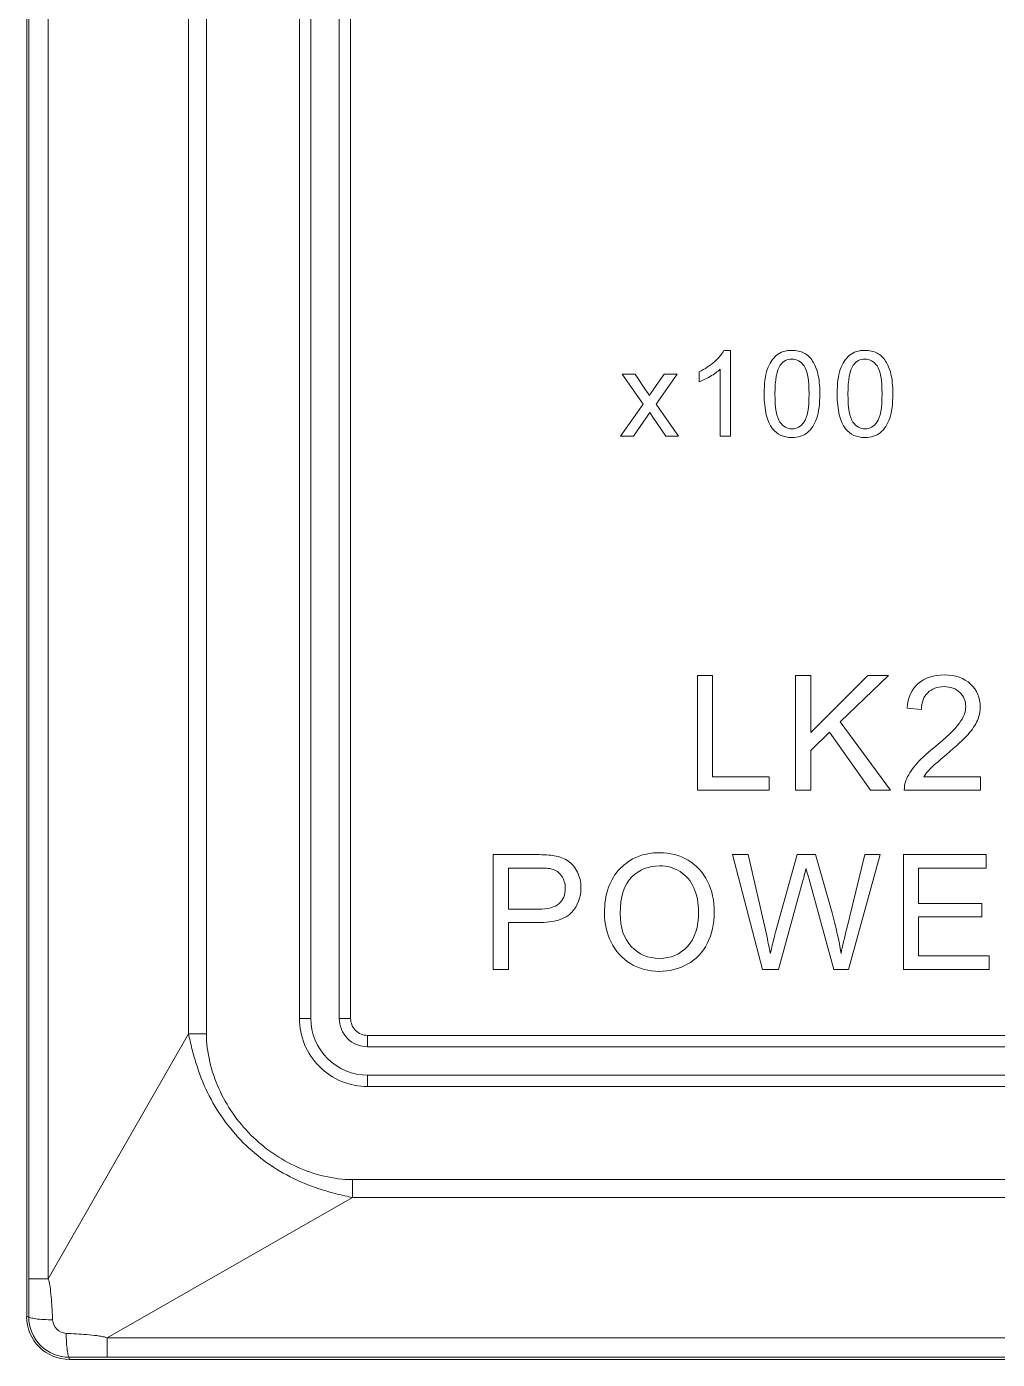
# Model space of a CAD drawing. Header units: millimetres. Extents: x 33157 to 59611, y -29750 to 1750.
# Drawn here: x 53366.64 to 53383.72, y -3680.08 to -3656.63 of the extents above; entities that cross this region are included whole.
import ezdxf

# ---------------------------------------------------------------- set-up
doc = ezdxf.new("R2010")
doc.units = ezdxf.units.MM
doc.layers.add('layer 1', color=7, linetype='Continuous', lineweight=18)

msp = doc.modelspace()

# ---------------------------------------------------------------- linework, layer by layer
at = {"layer": 'layer 1', "lineweight": 9}
for p, q in [((53366.63713943613, -3580.830937481324), (53366.63713943613, -3679.330737481322)), ((53366.67483943612, -3581.495037481319), (53366.67483943612, -3678.66663748132)), ((53367.01663943617, -3581.495037481319), (53367.01663943617, -3678.66663748132)), ((53369.48313943615, -3585.811437481322), (53369.48313943615, -3674.350237481324)), ((53369.79933943615, -3585.811437481322), (53369.79933943615, -3674.350237481324)), ((53371.43713943606, -3586.080937481324), (53371.43713943606, -3674.080737481322)), ((53371.63703943619, -3586.080937481324), (53371.63703943619, -3674.080737481322)), ((53372.13713943613, -3586.080937481324), (53372.13713943613, -3674.080737481322)), ((53372.3371394362, -3586.080937481324), (53372.3371394362, -3674.080737481322)), ((53371.63703943619, -3674.080737481322), (53371.63703943619, -3674.080737481322)), ((53372.3371394362, -3674.080737481322), (53372.3371394362, -3674.080737481322)), ((53369.48313943615, -3674.350237481324), (53369.48313943615, -3674.350237481324)), ((53369.79933943615, -3674.350237481324), (53369.79933943615, -3674.350237481324)), ((53372.63703943607, -3674.380737481325), (53372.63703943607, -3674.380737481325)), ((53372.63703943607, -3674.380737481325), (53372.63703943607, -3674.580737481322)), ((53372.63703943607, -3675.080737481322), (53372.63703943607, -3675.080737481322)), ((53372.63703943607, -3675.080737481322), (53372.63703943607, -3675.280737481319)), ((53372.3676394362, -3676.918537481323), (53372.3676394362, -3676.918537481323)), ((53372.3676394362, -3676.918537481323), (53372.3676394362, -3677.234737481324)), ((53372.3676394362, -3677.234737481324), (53372.3676394362, -3677.234737481324)), ((53367.01663943617, -3678.66663748132), (53367.01663943617, -3678.66663748132)), ((53366.67393943614, -3679.330737481322), (53366.67393943614, -3679.330737481322)), ((53368.05123943619, -3679.701237481319), (53368.05123943619, -3679.701237481319)), ((53368.05123943619, -3679.701237481319), (53368.05123943619, -3680.043037481321)), ((53367.38703943619, -3680.04393748132), (53367.38703943619, -3680.04393748132)), ((53367.38703943619, -3680.04393748132), (53367.38703943619, -3680.080737481322))]:
    msp.add_line(p, q, dxfattribs=at)
at = {"layer": 'layer 1'}
for points, knots in [([(53379.02293943618, -3663.83513748132), (53379.02293943618, -3663.83513748132), (53378.83813943613, -3663.83513748132), (53378.83813943613, -3663.83513748132), (53378.83813943613, -3663.83513748132), (53378.83813943613, -3662.659037481323), (53378.83813943613, -3662.659037481323), (53378.79373943612, -3662.701637481324), (53378.73533943614, -3662.744037481322), (53378.66313943609, -3662.786337481323), (53378.59103943621, -3662.828637481324), (53378.52603943615, -3662.860537481326), (53378.46863943611, -3662.881537481319), (53378.46863943611, -3662.881537481319), (53378.46863943611, -3662.703037481325), (53378.46863943611, -3662.703037481325), (53378.57183943612, -3662.65483748132), (53378.66203943609, -3662.596037481321), (53378.73953943622, -3662.526737481318), (53378.81683943611, -3662.457837481327), (53378.8717394361, -3662.391037481327), (53378.90393943612, -3662.32593748132), (53378.90393943612, -3662.32593748132), (53379.02293943618, -3662.32593748132), (53379.02293943618, -3662.32593748132), (53379.02293943618, -3662.32593748132), (53379.02293943618, -3663.83513748132), (53379.02293943618, -3663.83513748132)], [0, 0, 0, 0, 141976.5648389573, 141976.5648389573, 141976.5648389573, 283953.1296779145, 283953.1296779145, 283953.1296779145, 425929.6945168718, 425929.6945168718, 425929.6945168718, 567906.2593558291, 567906.2593558291, 567906.2593558291, 709882.8241947864, 709882.8241947864, 709882.8241947864, 851859.3890337436, 851859.3890337436, 851859.3890337436, 993835.9538727008, 993835.9538727008, 993835.9538727008, 1135812.518711658, 1135812.518711658, 1135812.518711658, 1277789.083550615, 1277789.083550615, 1277789.083550615, 1277789.083550615]), ([(53379.61453943611, -3663.093537481319), (53379.61453943611, -3662.916137481326), (53379.63263943609, -3662.772737481325), (53379.66903943619, -3662.664237481323), (53379.7058394362, -3662.555437481321), (53379.76013943616, -3662.471837481323), (53379.83223943615, -3662.413437481321), (53379.90393943612, -3662.355037481327), (53379.99463943618, -3662.32593748132), (53380.10373943618, -3662.32593748132), (53380.1842394361, -3662.32593748132), (53380.25503943609, -3662.34203748132), (53380.3162394362, -3662.374537481322), (53380.37703943618, -3662.40713748132), (53380.42743943613, -3662.454037481321), (53380.46663943613, -3662.515237481325), (53380.50593943619, -3662.576037481324), (53380.53673943614, -3662.650637481324), (53380.55913943615, -3662.738437481318), (53380.58183943613, -3662.826237481319), (53380.59303943619, -3662.944837481321), (53380.59303943619, -3663.093537481319), (53380.59303943619, -3663.269837481325), (53380.57483943614, -3663.412537481322), (53380.53883943618, -3663.520937481319), (53380.50273943615, -3663.629737481321), (53380.44843943608, -3663.713437481324), (53380.3763394362, -3663.772137481325), (53380.30463943623, -3663.830937481324), (53380.2136394361, -3663.860337481324), (53380.10373943618, -3663.860337481324), (53379.95913943618, -3663.860337481324), (53379.84543943607, -3663.80893748132), (53379.76293943617, -3663.705737481322), (53379.66383943618, -3663.579737481326), (53379.61453943611, -3663.375837481318), (53379.61453943611, -3663.093537481319)], [0, 0, 0, 0, 140015.8094325922, 140015.8094325922, 140015.8094325922, 280031.6188651847, 280031.6188651847, 280031.6188651847, 420047.4282977769, 420047.4282977769, 420047.4282977769, 560063.2377303692, 560063.2377303692, 560063.2377303692, 700079.0471629613, 700079.0471629613, 700079.0471629613, 840094.8565955538, 840094.8565955538, 840094.8565955538, 980110.6660281459, 980110.6660281459, 980110.6660281459, 1120126.475460738, 1120126.475460738, 1120126.475460738, 1260142.284893331, 1260142.284893331, 1260142.284893331, 1400158.094325923, 1400158.094325923, 1400158.094325923, 1540173.903758515, 1540173.903758515, 1540173.903758515, 1680189.713191108, 1680189.713191108, 1680189.713191108, 1680189.713191108]), ([(53379.80353943612, -3663.094237481323), (53379.80353943612, -3663.341537481326), (53379.83223943615, -3663.50593748132), (53379.88993943615, -3663.58713748132), (53379.94763943616, -3663.668637481321), (53380.01913943612, -3663.709237481321), (53380.10373943618, -3663.709237481321), (53380.18843943618, -3663.709237481321), (53380.25993943615, -3663.668237481324), (53380.31763943615, -3663.586737481323), (53380.37533943616, -3663.504937481323), (53380.40403943618, -3663.340837481322), (53380.40403943618, -3663.094237481323), (53380.40403943618, -3662.846837481323), (53380.37533943616, -3662.682437481321), (53380.31763943615, -3662.601237481321), (53380.2602394361, -3662.519737481328), (53380.18803943617, -3662.47913748132), (53380.10163943614, -3662.47913748132), (53380.01703943619, -3662.47913748132), (53379.94903943611, -3662.515237481325), (53379.89833943608, -3662.586937481326), (53379.83503943605, -3662.678237481318), (53379.80353943612, -3662.847537481327), (53379.80353943612, -3663.094237481323)], [0, 0, 0, 0, 143275.1386109649, 143275.1386109649, 143275.1386109649, 286550.2772219299, 286550.2772219299, 286550.2772219299, 429825.4158328948, 429825.4158328948, 429825.4158328948, 573100.5544438597, 573100.5544438597, 573100.5544438597, 716375.6930548246, 716375.6930548246, 716375.6930548246, 859650.8316657896, 859650.8316657896, 859650.8316657896, 1002925.970276755, 1002925.970276755, 1002925.970276755, 1146201.108887719, 1146201.108887719, 1146201.108887719, 1146201.108887719]), ([(53380.89903943618, -3663.093537481319), (53380.89903943618, -3662.916137481326), (53380.91713943616, -3662.772737481325), (53380.95353943614, -3662.664237481323), (53380.99043943621, -3662.555437481321), (53381.04463943611, -3662.471837481323), (53381.1167394361, -3662.413437481321), (53381.18843943607, -3662.355037481327), (53381.27913943613, -3662.32593748132), (53381.38823943613, -3662.32593748132), (53381.46873943617, -3662.32593748132), (53381.53953943615, -3662.34203748132), (53381.60073943615, -3662.374537481322), (53381.66153943613, -3662.40713748132), (53381.71193943619, -3662.454037481321), (53381.75123943614, -3662.515237481325), (53381.79043943614, -3662.576037481324), (53381.82123943609, -3662.650637481324), (53381.84363943611, -3662.738437481318), (53381.86633943608, -3662.826237481319), (53381.87753943614, -3662.944837481321), (53381.87753943614, -3663.093537481319), (53381.87753943614, -3663.269837481325), (53381.85933943621, -3663.412537481322), (53381.82333943613, -3663.520937481319), (53381.7872394361, -3663.629737481321), (53381.73293943614, -3663.713437481324), (53381.66083943615, -3663.772137481325), (53381.58913943618, -3663.830937481324), (53381.49823943611, -3663.860337481324), (53381.38823943613, -3663.860337481324), (53381.24373943607, -3663.860337481324), (53381.12993943614, -3663.80893748132), (53381.04743943612, -3663.705737481322), (53380.94833943613, -3663.579737481326), (53380.89903943618, -3663.375837481318), (53380.89903943618, -3663.093537481319)], [0, 0, 0, 0, 140019.0568126697, 140019.0568126697, 140019.0568126697, 280038.1136253396, 280038.1136253396, 280038.1136253396, 420057.1704380093, 420057.1704380093, 420057.1704380093, 560076.227250679, 560076.227250679, 560076.227250679, 700095.2840633487, 700095.2840633487, 700095.2840633487, 840114.3408760186, 840114.3408760186, 840114.3408760186, 980133.3976886882, 980133.3976886882, 980133.3976886882, 1120152.454501358, 1120152.454501358, 1120152.454501358, 1260171.511314028, 1260171.511314028, 1260171.511314028, 1400190.568126698, 1400190.568126698, 1400190.568126698, 1540209.624939367, 1540209.624939367, 1540209.624939367, 1680228.681752037, 1680228.681752037, 1680228.681752037, 1680228.681752037]), ([(53381.08803943607, -3663.094237481323), (53381.08803943607, -3663.341537481326), (53381.1167394361, -3663.50593748132), (53381.1744394361, -3663.58713748132), (53381.23213943611, -3663.668637481321), (53381.30363943607, -3663.709237481321), (53381.38823943613, -3663.709237481321), (53381.47293943613, -3663.709237481321), (53381.5444394361, -3663.668237481324), (53381.6021394361, -3663.586737481323), (53381.65983943611, -3663.504937481323), (53381.68853943613, -3663.340837481322), (53381.68853943613, -3663.094237481323), (53381.68853943613, -3662.846837481323), (53381.65983943611, -3662.682437481321), (53381.6021394361, -3662.601237481321), (53381.54473943617, -3662.519737481328), (53381.47253943612, -3662.47913748132), (53381.38613943609, -3662.47913748132), (53381.30153943614, -3662.47913748132), (53381.23353943617, -3662.515237481325), (53381.18283943615, -3662.586937481326), (53381.11953943611, -3662.678237481318), (53381.08803943607, -3662.847537481327), (53381.08803943607, -3663.094237481323)], [0, 0, 0, 0, 143278.4615412018, 143278.4615412018, 143278.4615412018, 286556.9230824035, 286556.9230824035, 286556.9230824035, 429835.3846236053, 429835.3846236053, 429835.3846236053, 573113.8461648071, 573113.8461648071, 573113.8461648071, 716392.3077060089, 716392.3077060089, 716392.3077060089, 859670.7692472106, 859670.7692472106, 859670.7692472106, 1002949.230788412, 1002949.230788412, 1002949.230788412, 1146227.692329614, 1146227.692329614, 1146227.692329614, 1146227.692329614]), ([(53377.08783943618, -3663.83513748132), (53377.08783943618, -3663.83513748132), (53377.48583943611, -3663.270837481322), (53377.48583943611, -3663.270837481322), (53377.48583943611, -3663.270837481322), (53377.11723943618, -3662.745737481323), (53377.11723943618, -3662.745737481323), (53377.11723943618, -3662.745737481323), (53377.34433943608, -3662.745737481323), (53377.34433943608, -3662.745737481323), (53377.34433943608, -3662.745737481323), (53377.51653943611, -3663.002837481318), (53377.51653943611, -3663.002837481318), (53377.54843943617, -3663.05113748132), (53377.57363943609, -3663.09033748132), (53377.59143943612, -3663.12113748132), (53377.62253943614, -3663.077437481325), (53377.65023943612, -3663.037837481322), (53377.67503943613, -3663.002537481326), (53377.67503943613, -3663.002537481326), (53377.85633943618, -3662.745737481323), (53377.85633943618, -3662.745737481323), (53377.85633943618, -3662.745737481323), (53378.08213943608, -3662.745737481323), (53378.08213943608, -3662.745737481323), (53378.08213943608, -3662.745737481323), (53377.71153943618, -3663.270837481322), (53377.71153943618, -3663.270837481322), (53377.71153943618, -3663.270837481322), (53378.10623943612, -3663.83513748132), (53378.10623943612, -3663.83513748132), (53378.10623943612, -3663.83513748132), (53377.88153943622, -3663.83513748132), (53377.88153943622, -3663.83513748132), (53377.88153943622, -3663.83513748132), (53377.65613943611, -3663.499337481319), (53377.65613943611, -3663.499337481319), (53377.65613943611, -3663.499337481319), (53377.60473943611, -3663.418437481319), (53377.60473943611, -3663.418437481319), (53377.60473943611, -3663.418437481319), (53377.31353943613, -3663.83513748132), (53377.31353943613, -3663.83513748132), (53377.31353943613, -3663.83513748132), (53377.08783943618, -3663.83513748132), (53377.08783943618, -3663.83513748132)], [0, 0, 0, 0, 138580.3817731978, 138580.3817731978, 138580.3817731978, 277160.7635463955, 277160.7635463955, 277160.7635463955, 415741.1453195934, 415741.1453195934, 415741.1453195934, 554321.5270927912, 554321.5270927912, 554321.5270927912, 692901.9088659888, 692901.9088659888, 692901.9088659888, 831482.2906391867, 831482.2906391867, 831482.2906391867, 970062.6724123844, 970062.6724123844, 970062.6724123844, 1108643.054185582, 1108643.054185582, 1108643.054185582, 1247223.43595878, 1247223.43595878, 1247223.43595878, 1385803.817731978, 1385803.817731978, 1385803.817731978, 1524384.199505175, 1524384.199505175, 1524384.199505175, 1662964.581278373, 1662964.581278373, 1662964.581278373, 1801544.963051571, 1801544.963051571, 1801544.963051571, 1940125.344824769, 1940125.344824769, 1940125.344824769, 2078705.726597967, 2078705.726597967, 2078705.726597967, 2078705.726597967]), ([(53378.43893943615, -3670.067037481319), (53378.43893943615, -3670.067037481319), (53378.43893943615, -3668.046337481325), (53378.43893943615, -3668.046337481325), (53378.43893943615, -3668.046337481325), (53378.70703943614, -3668.046337481325), (53378.70703943614, -3668.046337481325), (53378.70703943614, -3668.046337481325), (53378.70703943614, -3669.82993748132), (53378.70703943614, -3669.82993748132), (53378.70703943614, -3669.82993748132), (53379.70043943617, -3669.82993748132), (53379.70043943617, -3669.82993748132), (53379.70043943617, -3669.82993748132), (53379.70043943617, -3670.067037481319), (53379.70043943617, -3670.067037481319), (53379.70043943617, -3670.067037481319), (53378.43893943615, -3670.067037481319), (53378.43893943615, -3670.067037481319)], [0, 0, 0, 0, 146536.8267666189, 146536.8267666189, 146536.8267666189, 293073.6535332378, 293073.6535332378, 293073.6535332378, 439610.4802998567, 439610.4802998567, 439610.4802998567, 586147.3070664755, 586147.3070664755, 586147.3070664755, 732684.1338330944, 732684.1338330944, 732684.1338330944, 879220.9605997134, 879220.9605997134, 879220.9605997134, 879220.9605997134]), ([(53380.16533943619, -3670.067037481319), (53380.16533943619, -3670.067037481319), (53380.16533943619, -3668.046337481325), (53380.16533943619, -3668.046337481325), (53380.16533943619, -3668.046337481325), (53380.43343943606, -3668.046337481325), (53380.43343943606, -3668.046337481325), (53380.43343943606, -3668.046337481325), (53380.43343943606, -3669.048237481321), (53380.43343943606, -3669.048237481321), (53380.43343943606, -3669.048237481321), (53381.43723943613, -3668.046337481325), (53381.43723943613, -3668.046337481325), (53381.43723943613, -3668.046337481325), (53381.7994394361, -3668.046337481325), (53381.7994394361, -3668.046337481325), (53381.7994394361, -3668.046337481325), (53380.95183943612, -3668.865737481326), (53380.95183943612, -3668.865737481326), (53380.95183943612, -3668.865737481326), (53381.83613943616, -3670.067037481319), (53381.83613943616, -3670.067037481319), (53381.83613943616, -3670.067037481319), (53381.48333943616, -3670.067037481319), (53381.48333943616, -3670.067037481319), (53381.48333943616, -3670.067037481319), (53380.76413943611, -3669.047237481324), (53380.76413943611, -3669.047237481324), (53380.76413943611, -3669.047237481324), (53380.43343943606, -3669.367137481319), (53380.43343943606, -3669.367137481319), (53380.43343943606, -3669.367137481319), (53380.43343943606, -3670.067037481319), (53380.43343943606, -3670.067037481319), (53380.43343943606, -3670.067037481319), (53380.16533943619, -3670.067037481319), (53380.16533943619, -3670.067037481319)], [0, 0, 0, 0, 140021.7142044863, 140021.7142044863, 140021.7142044863, 280043.4284089729, 280043.4284089729, 280043.4284089729, 420065.1426134592, 420065.1426134592, 420065.1426134592, 560086.8568179456, 560086.8568179456, 560086.8568179456, 700108.5710224318, 700108.5710224318, 700108.5710224318, 840130.2852269184, 840130.2852269184, 840130.2852269184, 980151.9994314046, 980151.9994314046, 980151.9994314046, 1120173.713635891, 1120173.713635891, 1120173.713635891, 1260195.427840378, 1260195.427840378, 1260195.427840378, 1400217.142044864, 1400217.142044864, 1400217.142044864, 1540238.85624935, 1540238.85624935, 1540238.85624935, 1680260.570453837, 1680260.570453837, 1680260.570453837, 1680260.570453837]), ([(53383.41813943609, -3669.82993748132), (53383.41813943609, -3669.82993748132), (53383.41813943609, -3670.067037481319), (53383.41813943609, -3670.067037481319), (53383.41813943609, -3670.067037481319), (53382.08033943611, -3670.067037481319), (53382.08033943611, -3670.067037481319), (53382.07853943614, -3670.007337481321), (53382.08833943614, -3669.949937481323), (53382.1095394361, -3669.894437481328), (53382.14383943616, -3669.803637481323), (53382.19893943616, -3669.713837481321), (53382.27463943609, -3669.625837481318), (53382.35033943613, -3669.537837481322), (53382.45853943615, -3669.43623748132), (53382.59923943614, -3669.32103748132), (53382.81793943622, -3669.140837481325), (53382.96653943618, -3668.998337481323), (53383.04413943614, -3668.893037481327), (53383.12223943618, -3668.78763748132), (53383.16123943606, -3668.687937481321), (53383.16123943606, -3668.593837481319), (53383.16123943606, -3668.495537481321), (53383.12603943613, -3668.412737481324), (53383.05543943615, -3668.345037481325), (53382.98493943612, -3668.277737481322), (53382.89273943617, -3668.243937481325), (53382.77933943614, -3668.243937481325), (53382.65943943609, -3668.243937481325), (53382.56343943618, -3668.279637481325), (53382.49143943614, -3668.351137481323), (53382.41953943616, -3668.422137481327), (53382.38333943619, -3668.520937481319), (53382.38233943614, -3668.647437481325), (53382.38233943614, -3668.647437481325), (53382.12833943607, -3668.622037481319), (53382.12833943607, -3668.622037481319), (53382.14573943608, -3668.432037481324), (53382.21163943612, -3668.287137481325), (53382.32543943617, -3668.187437481326), (53382.43973943607, -3668.08773748132), (53382.59263943617, -3668.037837481322), (53382.78503943612, -3668.037837481322), (53382.97873943606, -3668.037837481322), (53383.13263943609, -3668.091537481318), (53383.24543943621, -3668.199237481319), (53383.35883943613, -3668.306937481327), (53383.41523943613, -3668.44053748132), (53383.41523943613, -3668.59953748132), (53383.41523943613, -3668.680437481321), (53383.39883943617, -3668.759937481321), (53383.36543943609, -3668.837937481322), (53383.3325394361, -3668.916537481323), (53383.2774394361, -3668.998837481325), (53383.20083943607, -3669.085337481322), (53383.12363943613, -3669.171437481323), (53382.99613943607, -3669.290437481322), (53382.81833943613, -3669.440937481325), (53382.66923943609, -3669.56613748132), (53382.57333943613, -3669.650737481322), (53382.53103943616, -3669.69543748132), (53382.48863943612, -3669.740137481319), (53382.4538394361, -3669.784837481325), (53382.42613943612, -3669.82993748132), (53382.42613943612, -3669.82993748132), (53383.41813943609, -3669.82993748132), (53383.41813943609, -3669.82993748132)], [0, 0, 0, 0, 137064.9788032341, 137064.9788032341, 137064.9788032341, 274129.9576064679, 274129.9576064679, 274129.9576064679, 411194.9364097021, 411194.9364097021, 411194.9364097021, 548259.9152129359, 548259.9152129359, 548259.9152129359, 685324.89401617, 685324.89401617, 685324.89401617, 822389.8728194039, 822389.8728194039, 822389.8728194039, 959454.8516226378, 959454.8516226378, 959454.8516226378, 1096519.830425872, 1096519.830425872, 1096519.830425872, 1233584.809229106, 1233584.809229106, 1233584.809229106, 1370649.78803234, 1370649.78803234, 1370649.78803234, 1507714.766835574, 1507714.766835574, 1507714.766835574, 1644779.745638808, 1644779.745638808, 1644779.745638808, 1781844.724442042, 1781844.724442042, 1781844.724442042, 1918909.703245276, 1918909.703245276, 1918909.703245276, 2055974.68204851, 2055974.68204851, 2055974.68204851, 2193039.660851744, 2193039.660851744, 2193039.660851744, 2330104.639654978, 2330104.639654978, 2330104.639654978, 2467169.618458212, 2467169.618458212, 2467169.618458212, 2604234.597261446, 2604234.597261446, 2604234.597261446, 2741299.57606468, 2741299.57606468, 2741299.57606468, 2878364.554867914, 2878364.554867914, 2878364.554867914, 3015429.533671148, 3015429.533671148, 3015429.533671148, 3015429.533671148]), ([(53374.84653943618, -3673.219837481322), (53374.84653943618, -3673.219837481322), (53374.84653943618, -3671.199137481321), (53374.84653943618, -3671.199137481321), (53374.84653943618, -3671.199137481321), (53375.60943943616, -3671.199137481321), (53375.60943943616, -3671.199137481321), (53375.74353943607, -3671.199137481321), (53375.8460394361, -3671.205737481322), (53375.91713943616, -3671.218437481321), (53376.0163394361, -3671.234937481319), (53376.09963943616, -3671.266437481324), (53376.16683943609, -3671.312537481323), (53376.2341394362, -3671.35903748132), (53376.28823943615, -3671.423937481318), (53376.32913943617, -3671.507237481324), (53376.37003943608, -3671.590437481324), (53376.39033943617, -3671.682237481319), (53376.39033943617, -3671.78243748132), (53376.39033943617, -3671.953637481324), (53376.33573943614, -3672.098937481321), (53376.22613943617, -3672.217437481318), (53376.11703943617, -3672.336537481321), (53375.91893943613, -3672.395737481324), (53375.63303943623, -3672.395737481324), (53375.63303943623, -3672.395737481324), (53375.11463943617, -3672.395737481324), (53375.11463943617, -3672.395737481324), (53375.11463943617, -3672.395737481324), (53375.11463943617, -3673.219837481322), (53375.11463943617, -3673.219837481322), (53375.11463943617, -3673.219837481322), (53374.84653943618, -3673.219837481322), (53374.84653943618, -3673.219837481322)], [0, 0, 0, 0, 140436.4413832435, 140436.4413832435, 140436.4413832435, 280872.882766487, 280872.882766487, 280872.882766487, 421309.3241497304, 421309.3241497304, 421309.3241497304, 561745.7655329739, 561745.7655329739, 561745.7655329739, 702182.2069162176, 702182.2069162176, 702182.2069162176, 842618.6482994609, 842618.6482994609, 842618.6482994609, 983055.0896827044, 983055.0896827044, 983055.0896827044, 1123491.531065948, 1123491.531065948, 1123491.531065948, 1263927.972449192, 1263927.972449192, 1263927.972449192, 1404364.413832435, 1404364.413832435, 1404364.413832435, 1544800.855215678, 1544800.855215678, 1544800.855215678, 1544800.855215678]), ([(53379.58633943617, -3673.219837481322), (53379.58633943617, -3673.219837481322), (53379.05433943616, -3671.199137481321), (53379.05433943616, -3671.199137481321), (53379.05433943616, -3671.199137481321), (53379.33183943613, -3671.199137481321), (53379.33183943613, -3671.199137481321), (53379.33183943613, -3671.199137481321), (53379.63473943614, -3672.524137481319), (53379.63473943614, -3672.524137481319), (53379.66763943613, -3672.662937481319), (53379.69683943612, -3672.800737481323), (53379.72173943619, -3672.937137481319), (53379.77493943616, -3672.721737481325), (53379.80593943612, -3672.597537481327), (53379.81483943613, -3672.564637481321), (53379.81483943613, -3672.564637481321), (53380.19683943612, -3671.199137481321), (53380.19683943612, -3671.199137481321), (53380.19683943612, -3671.199137481321), (53380.51903943617, -3671.199137481321), (53380.51903943617, -3671.199137481321), (53380.51903943617, -3671.199137481321), (53380.80873943614, -3672.22223748132), (53380.80873943614, -3672.22223748132), (53380.87983943608, -3672.476237481321), (53380.93243943613, -3672.714637481323), (53380.96633943617, -3672.937137481319), (53380.99313943616, -3672.809637481324), (53381.02753943617, -3672.663437481321), (53381.06933943617, -3672.498337481323), (53381.06933943617, -3672.498337481323), (53381.38493943615, -3671.199137481321), (53381.38493943615, -3671.199137481321), (53381.38493943615, -3671.199137481321), (53381.6535394361, -3671.199137481321), (53381.6535394361, -3671.199137481321), (53381.6535394361, -3671.199137481321), (53381.1004394362, -3673.219837481322), (53381.1004394362, -3673.219837481322), (53381.1004394362, -3673.219837481322), (53380.84023943606, -3673.219837481322), (53380.84023943606, -3673.219837481322), (53380.84023943606, -3673.219837481322), (53380.41643943607, -3671.680337481323), (53380.41643943607, -3671.680337481323), (53380.38073943606, -3671.55143748132), (53380.35913943608, -3671.472437481322), (53380.35113943617, -3671.443237481318), (53380.32803943618, -3671.535437481324), (53380.30733943619, -3671.614437481322), (53380.28943943609, -3671.679837481322), (53380.28943943609, -3671.679837481322), (53379.8656394361, -3673.219837481322), (53379.8656394361, -3673.219837481322), (53379.8656394361, -3673.219837481322), (53379.58633943617, -3673.219837481322), (53379.58633943617, -3673.219837481322)], [0, 0, 0, 0, 137522.2741422125, 137522.2741422125, 137522.2741422125, 275044.5482844251, 275044.5482844251, 275044.5482844251, 412566.8224266379, 412566.8224266379, 412566.8224266379, 550089.0965688503, 550089.0965688503, 550089.0965688503, 687611.3707110628, 687611.3707110628, 687611.3707110628, 825133.6448532754, 825133.6448532754, 825133.6448532754, 962655.918995488, 962655.918995488, 962655.918995488, 1100178.1931377, 1100178.1931377, 1100178.1931377, 1237700.467279913, 1237700.467279913, 1237700.467279913, 1375222.741422126, 1375222.741422126, 1375222.741422126, 1512745.015564338, 1512745.015564338, 1512745.015564338, 1650267.289706551, 1650267.289706551, 1650267.289706551, 1787789.563848763, 1787789.563848763, 1787789.563848763, 1925311.837990976, 1925311.837990976, 1925311.837990976, 2062834.112133189, 2062834.112133189, 2062834.112133189, 2200356.386275401, 2200356.386275401, 2200356.386275401, 2337878.660417613, 2337878.660417613, 2337878.660417613, 2475400.934559827, 2475400.934559827, 2475400.934559827, 2612923.208702039, 2612923.208702039, 2612923.208702039, 2612923.208702039]), ([(53376.80393943614, -3672.23633748132), (53376.80393943614, -3671.901437481326), (53376.89423943606, -3671.638937481322), (53377.07433943606, -3671.449337481324), (53377.25453943612, -3671.259837481323), (53377.48683943615, -3671.165237481319), (53377.77193943613, -3671.165237481319), (53377.9586394361, -3671.165237481319), (53378.1265394361, -3671.209937481318), (53378.27663943607, -3671.29883748132), (53378.42623943607, -3671.387737481323), (53378.5405394362, -3671.511937481321), (53378.61903943615, -3671.671437481323), (53378.69763943616, -3671.830337481325), (53378.73713943611, -3672.011037481322), (53378.73713943611, -3672.21273748132), (53378.73713943611, -3672.417437481322), (53378.69573943612, -3672.600837481324), (53378.61293943615, -3672.762137481323), (53378.53013943617, -3672.923937481325), (53378.41303943614, -3673.046237481321), (53378.26153943611, -3673.129037481324), (53378.10963943617, -3673.212337481323), (53377.94593943613, -3673.253737481325), (53377.77053943618, -3673.253737481325), (53377.58003943616, -3673.253737481325), (53377.41023943613, -3673.207637481325), (53377.26013943616, -3673.115837481323), (53377.11053943615, -3673.024137481326), (53376.9967394361, -3672.899037481321), (53376.91963943611, -3672.740037481321), (53376.84243943605, -3672.581537481324), (53376.80393943614, -3672.413637481323), (53376.80393943614, -3672.23633748132)], [0, 0, 0, 0, 140443.29541466, 140443.29541466, 140443.29541466, 280886.59082932, 280886.59082932, 280886.59082932, 421329.88624398, 421329.88624398, 421329.88624398, 561773.1816586399, 561773.1816586399, 561773.1816586399, 702216.4770733, 702216.4770733, 702216.4770733, 842659.7724879599, 842659.7724879599, 842659.7724879599, 983103.06790262, 983103.06790262, 983103.06790262, 1123546.36331728, 1123546.36331728, 1123546.36331728, 1263989.65873194, 1263989.65873194, 1263989.65873194, 1404432.9541466, 1404432.9541466, 1404432.9541466, 1544876.24956126, 1544876.24956126, 1544876.24956126, 1544876.24956126]), ([(53382.06393943615, -3673.219837481322), (53382.06393943615, -3673.219837481322), (53382.06393943615, -3671.199137481321), (53382.06393943615, -3671.199137481321), (53382.06393943615, -3671.199137481321), (53383.52293943606, -3671.199137481321), (53383.52293943606, -3671.199137481321), (53383.52293943606, -3671.199137481321), (53383.52293943606, -3671.436237481327), (53383.52293943606, -3671.436237481327), (53383.52293943606, -3671.436237481327), (53382.33203943614, -3671.436237481327), (53382.33203943614, -3671.436237481327), (53382.33203943614, -3671.436237481327), (53382.33203943614, -3672.057137481322), (53382.33203943614, -3672.057137481322), (53382.33203943614, -3672.057137481322), (53383.44673943617, -3672.057137481322), (53383.44673943617, -3672.057137481322), (53383.44673943617, -3672.057137481322), (53383.44673943617, -3672.294137481323), (53383.44673943617, -3672.294137481323), (53383.44673943617, -3672.294137481323), (53382.33203943614, -3672.294137481323), (53382.33203943614, -3672.294137481323), (53382.33203943614, -3672.294137481323), (53382.33203943614, -3672.982737481324), (53382.33203943614, -3672.982737481324), (53382.33203943614, -3672.982737481324), (53383.57093943613, -3672.982737481324), (53383.57093943613, -3672.982737481324), (53383.57093943613, -3672.982737481324), (53383.57093943613, -3673.219837481322), (53383.57093943613, -3673.219837481322), (53383.57093943613, -3673.219837481322), (53382.06393943615, -3673.219837481322), (53382.06393943615, -3673.219837481322)], [0, 0, 0, 0, 140030.3728223017, 140030.3728223017, 140030.3728223017, 280060.7456446036, 280060.7456446036, 280060.7456446036, 420091.1184669052, 420091.1184669052, 420091.1184669052, 560121.4912892069, 560121.4912892069, 560121.4912892069, 700151.8641115085, 700151.8641115085, 700151.8641115085, 840182.2369338104, 840182.2369338104, 840182.2369338104, 980212.609756112, 980212.609756112, 980212.609756112, 1120242.982578414, 1120242.982578414, 1120242.982578414, 1260273.355400715, 1260273.355400715, 1260273.355400715, 1400303.728223017, 1400303.728223017, 1400303.728223017, 1540334.101045319, 1540334.101045319, 1540334.101045319, 1680364.473867621, 1680364.473867621, 1680364.473867621, 1680364.473867621]), ([(53375.11463943617, -3672.158737481323), (53375.11463943617, -3672.158737481323), (53375.63673943612, -3672.158737481323), (53375.63673943612, -3672.158737481323), (53375.80983943613, -3672.158737481323), (53375.93213943618, -3672.126737481317), (53376.0050394362, -3672.062237481324), (53376.0775394361, -3671.997837481321), (53376.11373943619, -3671.907537481325), (53376.11373943619, -3671.790437481322), (53376.11373943619, -3671.706237481324), (53376.09253943611, -3671.633737481322), (53376.04973943617, -3671.573537481322), (53376.00693943612, -3671.513337481322), (53375.95053943612, -3671.473337481321), (53375.88083943613, -3671.454037481321), (53375.83573943614, -3671.442337481319), (53375.7524394362, -3671.436237481327), (53375.63163943616, -3671.436237481327), (53375.63163943616, -3671.436237481327), (53375.11463943617, -3671.436237481327), (53375.11463943617, -3671.436237481327), (53375.11463943617, -3671.436237481327), (53375.11463943617, -3672.158737481323), (53375.11463943617, -3672.158737481323)], [0, 0, 0, 0, 143276.2007513107, 143276.2007513107, 143276.2007513107, 286552.4015026215, 286552.4015026215, 286552.4015026215, 429828.6022539322, 429828.6022539322, 429828.6022539322, 573104.803005243, 573104.803005243, 573104.803005243, 716381.0037565536, 716381.0037565536, 716381.0037565536, 859657.2045078644, 859657.2045078644, 859657.2045078644, 1002933.405259175, 1002933.405259175, 1002933.405259175, 1146209.606010486, 1146209.606010486, 1146209.606010486, 1146209.606010486]), ([(53377.08043943618, -3672.241037481318), (53377.08043943618, -3672.484137481325), (53377.14583943614, -3672.675637481326), (53377.27663943607, -3672.815337481326), (53377.40733943616, -3672.955037481325), (53377.57153943616, -3673.025137481322), (53377.76913943612, -3673.025137481322), (53377.97043943607, -3673.025137481322), (53378.13553943617, -3672.954537481323), (53378.26583943614, -3672.813437481323), (53378.39563943613, -3672.672337481322), (53378.46053943613, -3672.47193748132), (53378.46053943613, -3672.212337481323), (53378.46053943613, -3672.048137481323), (53378.43273943609, -3671.904737481323), (53378.37723943607, -3671.78243748132), (53378.32173943617, -3671.660137481317), (53378.24043943609, -3671.565137481323), (53378.13363943614, -3671.497837481321), (53378.02633943611, -3671.430537481326), (53377.90643943618, -3671.396737481321), (53377.77333943608, -3671.396737481321), (53377.58423943612, -3671.396737481321), (53377.42153943614, -3671.461637481326), (53377.28513943618, -3671.591437481321), (53377.14863943616, -3671.721237481323), (53377.08043943618, -3671.937637481321), (53377.08043943618, -3672.241037481318)], [0, 0, 0, 0, 141986.603675167, 141986.603675167, 141986.603675167, 283973.207350334, 283973.207350334, 283973.207350334, 425959.8110255011, 425959.8110255011, 425959.8110255011, 567946.4147006681, 567946.4147006681, 567946.4147006681, 709933.0183758351, 709933.0183758351, 709933.0183758351, 851919.6220510021, 851919.6220510021, 851919.6220510021, 993906.2257261691, 993906.2257261691, 993906.2257261691, 1135892.829401336, 1135892.829401336, 1135892.829401336, 1277879.433076503, 1277879.433076503, 1277879.433076503, 1277879.433076503])]:
    msp.add_open_spline(points, degree=3, knots=knots, dxfattribs=at)
at = {"layer": 'layer 1', "lineweight": 9}
for points in [[(53371.43713943606, -3674.080737481322), (53371.43713943606, -3674.080737481322), (53371.63703943619, -3674.080737481322), (53371.63703943619, -3674.080737481322)], [(53372.3371394362, -3674.080737481322), (53372.3371394362, -3674.080737481322), (53372.13703943619, -3674.08083748132), (53372.13703943619, -3674.08083748132)], [(53367.01663943617, -3678.66663748132), (53367.01663943617, -3678.66663748132), (53369.48313943615, -3674.350237481324), (53369.48313943615, -3674.350237481324)], [(53369.79933943615, -3674.350237481324), (53369.79933943615, -3674.350237481324), (53369.48313943615, -3674.350237481324), (53369.48313943615, -3674.350237481324)], [(53372.63703943607, -3674.380737481325), (53372.63703943607, -3674.380737481325), (53395.33703943614, -3674.380737481325), (53395.33703943614, -3674.380737481325)], [(53372.63703943607, -3674.380737481325), (53372.63703943607, -3674.380737481325), (53395.33703943614, -3674.380737481325), (53395.33703943614, -3674.380737481325)], [(53372.63703943607, -3674.580737481322), (53372.63703943607, -3674.580737481322), (53395.33703943614, -3674.580737481322), (53395.33703943614, -3674.580737481322)], [(53395.33703943614, -3675.080737481322), (53395.33703943614, -3675.080737481322), (53372.63703943607, -3675.080737481322), (53372.63703943607, -3675.080737481322)], [(53395.33703943614, -3675.280737481319), (53395.33703943614, -3675.280737481319), (53372.63703943607, -3675.280737481319), (53372.63703943607, -3675.280737481319)], [(53372.3676394362, -3676.918537481323), (53372.3676394362, -3676.918537481323), (53395.60643943613, -3676.918537481323), (53395.60643943613, -3676.918537481323)], [(53368.05123943619, -3679.701237481319), (53368.05123943619, -3679.701237481319), (53372.3676394362, -3677.234737481324), (53372.3676394362, -3677.234737481324)], [(53372.3676394362, -3677.234737481324), (53372.3676394362, -3677.234737481324), (53395.60643943613, -3677.234737481324), (53395.60643943613, -3677.234737481324)], [(53366.67483943612, -3678.66663748132), (53366.67483943612, -3678.66663748132), (53367.01663943617, -3678.66663748132), (53367.01663943617, -3678.66663748132)], [(53366.67393943614, -3679.330837481327), (53366.6744394361, -3679.109437481325), (53366.67473943617, -3678.888037481322), (53366.67483943612, -3678.66663748132)], [(53366.67393943614, -3679.330737481322), (53366.67393943614, -3679.330737481322), (53366.63703943619, -3679.330737481322), (53366.63703943619, -3679.330737481322)], [(53399.92283943614, -3679.701237481319), (53399.92283943614, -3679.701237481319), (53368.05123943619, -3679.701237481319), (53368.05123943619, -3679.701237481319)], [(53368.05123943619, -3680.043037481321), (53367.82983943615, -3680.043137481326), (53367.60843943611, -3680.043437481319), (53367.38703943619, -3680.04393748132)], [(53399.92283943614, -3680.043037481321), (53399.92283943614, -3680.043037481321), (53368.05123943619, -3680.043037481321), (53368.05123943619, -3680.043037481321)], [(53367.38703943619, -3680.080737481322), (53367.38703943619, -3680.080737481322), (53400.58703943614, -3680.080737481322), (53400.58703943614, -3680.080737481322)]]:
    msp.add_open_spline(points, degree=3, dxfattribs=at)
for points, knots in [([(53371.43713943606, -3674.080737481322), (53371.43713943606, -3674.399037481321), (53371.56353943613, -3674.704237481324), (53371.78853943611, -3674.92933748132), (53372.01363943615, -3675.154337481318), (53372.31883943609, -3675.280737481319), (53372.63703943607, -3675.280737481319)], [0, 0, 0, 0, 172598.1856592247, 172598.1856592247, 172598.1856592247, 345196.3713184495, 345196.3713184495, 345196.3713184495, 345196.3713184495]), ([(53371.63703943619, -3674.080737481322), (53371.63703943619, -3674.346037481321), (53371.74243943619, -3674.600337481322), (53371.92993943607, -3674.787937481319), (53372.11753943613, -3674.975437481319), (53372.37183943616, -3675.080737481322), (53372.63703943607, -3675.080737481322)], [0, 0, 0, 0, 172598.5719462076, 172598.5719462076, 172598.5719462076, 345197.1438924152, 345197.1438924152, 345197.1438924152, 345197.1438924152]), ([(53372.13703943619, -3674.080737481322), (53372.13703943619, -3674.213437481317), (53372.18973943619, -3674.340537481322), (53372.2835394361, -3674.434337481324), (53372.37733943613, -3674.528137481327), (53372.50443943606, -3674.580737481322), (53372.63703943607, -3674.580737481322)], [0, 0, 0, 0, 172599.5380652058, 172599.5380652058, 172599.5380652058, 345199.0761304116, 345199.0761304116, 345199.0761304116, 345199.0761304116]), ([(53372.3371394362, -3674.080737481322), (53372.3371394362, -3674.160337481319), (53372.36873943619, -3674.23663748132), (53372.42493943607, -3674.292937481324), (53372.48123943612, -3674.349137481323), (53372.55753943608, -3674.380737481325), (53372.63703943607, -3674.380737481325)], [0, 0, 0, 0, 172599.9246190768, 172599.9246190768, 172599.9246190768, 345199.8492381537, 345199.8492381537, 345199.8492381537, 345199.8492381537]), ([(53369.48313943615, -3674.350237481324), (53369.50493943614, -3674.438337481325), (53369.52443943619, -3674.526937481321), (53369.54623943607, -3674.615037481321), (53369.56803943617, -3674.703137481322), (53369.59223943616, -3674.790737481321), (53369.61943943617, -3674.877537481326), (53369.67373943613, -3675.050837481321), (53369.74013943614, -3675.220637481324), (53369.81973943619, -3675.384037481322), (53369.89943943619, -3675.547437481319), (53369.99243943619, -3675.704337481321), (53370.09773943613, -3675.85243748132), (53370.20303943606, -3676.000637481323), (53370.32073943612, -3676.140037481323), (53370.44933943606, -3676.268537481322), (53370.57783943617, -3676.397137481318), (53370.71723943616, -3676.514837481321), (53370.86543943609, -3676.620137481324), (53371.01353943608, -3676.725437481319), (53371.17053943621, -3676.818437481327), (53371.33383943611, -3676.898137481322), (53371.49723943618, -3676.977737481327), (53371.66703943622, -3677.044137481323), (53371.84033943612, -3677.098437481319), (53371.92713943605, -3677.125637481323), (53372.01473943614, -3677.149837481323), (53372.10283943619, -3677.171637481325), (53372.19093943613, -3677.193537481317), (53372.27953943615, -3677.213037481327), (53372.3676394362, -3677.234737481324)], [0, 0, 0, 0, 141311.7052090935, 141311.7052090935, 141311.7052090935, 282623.410418187, 282623.410418187, 282623.410418187, 423935.1156272805, 423935.1156272805, 423935.1156272805, 565246.820836374, 565246.820836374, 565246.820836374, 706558.5260454675, 706558.5260454675, 706558.5260454675, 847870.2312545611, 847870.2312545611, 847870.2312545611, 989181.9364636545, 989181.9364636545, 989181.9364636545, 1130493.641672748, 1130493.641672748, 1130493.641672748, 1271805.346881842, 1271805.346881842, 1271805.346881842, 1413117.052090935, 1413117.052090935, 1413117.052090935, 1413117.052090935]), ([(53369.79933943615, -3674.350237481324), (53369.7994394361, -3674.516237481322), (53369.82153943616, -3674.682637481324), (53369.8595394361, -3674.844737481318), (53369.8974394361, -3675.007037481321), (53369.95113943615, -3675.165037481324), (53370.01923943606, -3675.317037481319), (53370.1548394361, -3675.619837481324), (53370.34763943606, -3675.898637481324), (53370.58343943609, -3676.134437481319), (53370.81923943611, -3676.370237481321), (53371.09803943608, -3676.563037481325), (53371.40083943614, -3676.69863748132), (53371.55283943615, -3676.766737481324), (53371.7108394362, -3676.820337481323), (53371.87313943617, -3676.858337481323), (53372.03523943613, -3676.896337481317), (53372.20163943611, -3676.918737481325), (53372.3676394362, -3676.918537481323)], [0, 0, 0, 0, 146525.9963310951, 146525.9963310951, 146525.9963310951, 293051.9926621902, 293051.9926621902, 293051.9926621902, 439577.9889932853, 439577.9889932853, 439577.9889932853, 586103.9853243805, 586103.9853243805, 586103.9853243805, 732629.9816554755, 732629.9816554755, 732629.9816554755, 879155.9779865707, 879155.9779865707, 879155.9779865707, 879155.9779865707]), ([(53367.09443943614, -3679.386337481322), (53367.09123943611, -3679.326137481322), (53367.08783943618, -3679.265837481325), (53367.08413943618, -3679.205637481325), (53367.08043943618, -3679.14533748132), (53367.07653943617, -3679.084937481325), (53367.07163943611, -3679.024737481318), (53367.06673943617, -3678.964537481325), (53367.06093943612, -3678.904437481323), (53367.05383943619, -3678.844037481321), (53367.04673943615, -3678.783737481323), (53367.0383394361, -3678.723037481322), (53367.01663943617, -3678.66663748132)], [0, 0, 0, 0, 153040.3951589831, 153040.3951589831, 153040.3951589831, 306080.7903179661, 306080.7903179661, 306080.7903179661, 459121.1854769492, 459121.1854769492, 459121.1854769492, 612161.5806359323, 612161.5806359323, 612161.5806359323, 612161.5806359323]), ([(53366.63703943619, -3679.330737481322), (53366.63703943619, -3679.529737481323), (53366.71613943616, -3679.720437481322), (53366.8567394362, -3679.861137481325), (53366.99743943608, -3680.001737481324), (53367.18813943611, -3680.080737481322), (53367.38703943619, -3680.080737481322)], [0, 0, 0, 0, 172591.6563385994, 172591.6563385994, 172591.6563385994, 345183.3126771988, 345183.3126771988, 345183.3126771988, 345183.3126771988]), ([(53366.67393943614, -3679.330737481322), (53366.67383943619, -3679.519937481323), (53366.74893943609, -3679.701437481322), (53366.88273943616, -3679.83513748132), (53367.01643943616, -3679.968937481323), (53367.19793943611, -3680.044037481325), (53367.38703943619, -3680.04393748132)], [0, 0, 0, 0, 172591.7274413383, 172591.7274413383, 172591.7274413383, 345183.4548826766, 345183.4548826766, 345183.4548826766, 345183.4548826766]), ([(53366.67393943614, -3679.330737481322), (53366.67463943611, -3679.33513748132), (53366.67893943614, -3679.338137481324), (53366.68313943611, -3679.340537481322), (53366.69113943614, -3679.345137481322), (53366.69893943616, -3679.347737481322), (53366.70703943614, -3679.350037481322), (53366.71923943613, -3679.353537481321), (53366.73213943622, -3679.35643748132), (53366.74503943619, -3679.358937481323), (53366.76203943619, -3679.362237481319), (53366.77903943606, -3679.364737481322), (53366.79603943617, -3679.367037481322), (53366.84073943614, -3679.372837481321), (53366.88573943618, -3679.376737481324), (53366.93083943617, -3679.379637481324), (53366.98533943614, -3679.383137481323), (53367.03993943606, -3679.38523748132), (53367.09443943614, -3679.386337481322)], [0, 0, 0, 0, 146523.1932778339, 146523.1932778339, 146523.1932778339, 293046.3865556677, 293046.3865556677, 293046.3865556677, 439569.5798335017, 439569.5798335017, 439569.5798335017, 586092.7731113355, 586092.7731113355, 586092.7731113355, 732615.9663891693, 732615.9663891693, 732615.9663891693, 879139.1596670033, 879139.1596670033, 879139.1596670033, 879139.1596670033]), ([(53367.33153943617, -3679.62343748132), (53367.2720394362, -3679.620237481321), (53367.21273943612, -3679.59233748132), (53367.16913943614, -3679.548837481328), (53367.12553943617, -3679.505237481323), (53367.09763943618, -3679.445837481318), (53367.09443943614, -3679.386337481322)], [0, 0, 0, 0, 172592.634992264, 172592.634992264, 172592.634992264, 345185.269984528, 345185.269984528, 345185.269984528, 345185.269984528]), ([(53367.38703943619, -3680.04393748132), (53367.38273943616, -3680.043237481324), (53367.37973943613, -3680.038937481323), (53367.37733943613, -3680.03473748132), (53367.37273943615, -3680.026737481318), (53367.37013943614, -3680.018937481319), (53367.36783943621, -3680.01083748132), (53367.3643394361, -3679.998637481322), (53367.36143943614, -3679.985737481321), (53367.35893943608, -3679.972837481319), (53367.35563943621, -3679.955837481327), (53367.35313943615, -3679.93883748132), (53367.3508394361, -3679.92183748132), (53367.34503943617, -3679.877137481321), (53367.34113943616, -3679.832137481323), (53367.3382394362, -3679.78703748132), (53367.33473943609, -3679.732537481322), (53367.33263943616, -3679.677937481326), (53367.33153943617, -3679.62343748132)], [0, 0, 0, 0, 146525.7340187276, 146525.7340187276, 146525.7340187276, 293051.4680374551, 293051.4680374551, 293051.4680374551, 439577.2020561827, 439577.2020561827, 439577.2020561827, 586102.9360749102, 586102.9360749102, 586102.9360749102, 732628.6700936377, 732628.6700936377, 732628.6700936377, 879154.4041123653, 879154.4041123653, 879154.4041123653, 879154.4041123653]), ([(53368.05123943619, -3679.701237481319), (53368.02323943614, -3679.690137481323), (53367.99353943618, -3679.683237481323), (53367.96383943611, -3679.677737481324), (53367.93393943615, -3679.672137481327), (53367.90393943612, -3679.667837481326), (53367.87393943609, -3679.664037481328), (53367.81393943615, -3679.656437481323), (53367.75353943607, -3679.651037481322), (53367.69313943612, -3679.646237481326), (53367.6328394361, -3679.641537481321), (53367.57253943609, -3679.637437481323), (53367.51223943608, -3679.633737481322), (53367.45203943613, -3679.630037481321), (53367.39173943612, -3679.626637481327), (53367.33153943617, -3679.62343748132)], [0, 0, 0, 0, 148757.2223380555, 148757.2223380555, 148757.2223380555, 297514.4446761109, 297514.4446761109, 297514.4446761109, 446271.6670141665, 446271.6670141665, 446271.6670141665, 595028.8893522219, 595028.8893522219, 595028.8893522219, 743786.1116902774, 743786.1116902774, 743786.1116902774, 743786.1116902774])]:
    msp.add_open_spline(points, degree=3, knots=knots, dxfattribs=at)

doc.saveas('drawing.dxf')
